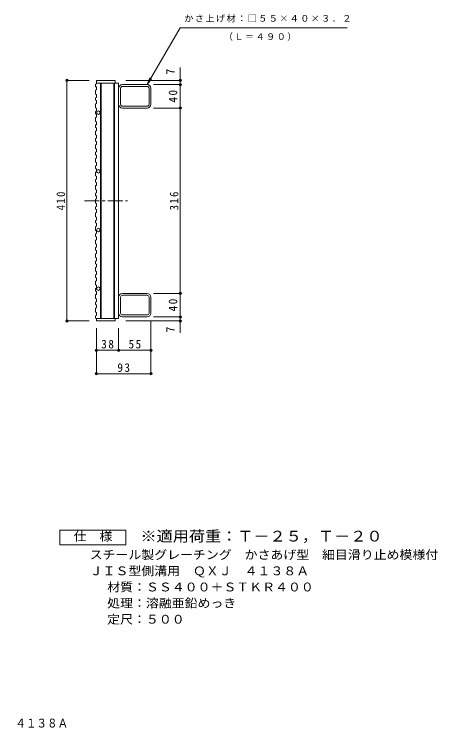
# Model space of a CAD drawing. Units: millimetres, scale not verified. Extents: x -614 to 829, y -688 to 596.
# Drawn here: x 108 to 829, y -688 to 531 of the extents above; entities that cross this region are included whole.
import ezdxf
from ezdxf.enums import TextEntityAlignment as Align

# ---------------------------------------------------------------- set-up
doc = ezdxf.new("R2010")
doc.units = ezdxf.units.MM
doc.header["$LTSCALE"] = 5
doc.header["$PDMODE"] = 32
doc.header["$PDSIZE"] = 4
doc.linetypes.add('CHAIN1', pattern=[8, 5, -1, 1, -1])
for name, color, linetype, lineweight in [('A-1_ピット', 2, 'Continuous', 9), ('A-2_蓋', 3, 'Continuous', 9), ('A-4_寸法', 7, 'Continuous', 9), ('A-5_仕様文', 7, 'Continuous', 9), ('F-4_F-4ﾚｲﾔ', 2, 'Continuous', 9)]:
    doc.layers.add(name, color=color, linetype=linetype, lineweight=lineweight)
doc.layers.add('F-5_F-5ﾚｲﾔ', color=2, linetype='Continuous')
doc.styles.add('ＭＳ ゴシック', font='')
doc.styles.get('ＭＳ ゴシック').set_extended_font_data('MS Gothic')

msp = doc.modelspace()

# ---------------------------------------------------------------- linework, layer by layer
at = {"layer": 'A-1_ピット'}
for p, q in [((288.704, 377.711), (288.704, 404.911)), ((334.104, 411.311), (291.904, 411.311)), ((334.104, 408.111), (291.904, 408.111)), ((337.304, 377.711), (337.304, 404.911)), ((340.504, 377.711), (340.504, 404.911)), ((291.904, 374.511), (334.104, 374.511)), ((334.104, 371.311), (291.904, 371.311)), ((288.704, 48.911), (288.704, 21.711)), ((334.104, 55.311), (291.904, 55.311)), ((291.904, 52.111), (334.104, 52.111)), ((337.304, 48.911), (337.304, 21.711)), ((340.504, 48.911), (340.504, 21.711)), ((334.104, 18.511), (291.904, 18.511)), ((334.104, 15.311), (291.904, 15.311))]:
    msp.add_line(p, q, dxfattribs=at)
for centre, radius, start, end in [((291.904, 404.911), 6.4, 90, 180), ((291.904, 404.911), 3.2, 90, 180), ((334.104, 404.911), 6.4, 0, 90), ((334.104, 404.911), 3.2, 0, 90), ((291.904, 377.711), 6.4, 180, 270), ((291.904, 377.711), 3.2, 180, 270), ((334.104, 377.711), 6.4, 270, 0), ((334.104, 377.711), 3.2, 270, 0), ((291.904, 48.911), 6.4, 90, 180), ((291.904, 48.911), 3.2, 90, 180), ((334.104, 48.911), 6.4, 0, 90), ((334.104, 48.911), 3.2, 0, 90), ((291.904, 21.711), 6.4, 180, 270), ((291.904, 21.711), 3.2, 180, 270), ((334.104, 21.711), 3.2, 270, 0), ((334.104, 21.711), 6.4, 270, 0)]:
    msp.add_arc(centre, radius, start, end, dxfattribs=at)
at = {"layer": 'A-2_蓋'}
for p, q in [((247.504, 418.311), (247.504, 412.668)), ((247.504, 418.311), (279.504, 418.311)), ((279.504, 418.311), (279.504, 413.811)), ((246.004, 412.157), (247.504, 412.668)), ((247.504, 413.811), (285.504, 413.811)), ((254.504, 413.811), (254.504, 12.812)), ((255.504, 413.811), (255.504, 12.812)), ((277.504, 413.811), (277.504, 12.812)), ((278.504, 413.811), (278.504, 12.812)), ((285.504, 413.811), (285.504, 12.812)), ((246.004, 401.614), (247.504, 402.125)), ((247.504, 394.555), (247.504, 389.442)), ((246.004, 388.93), (247.504, 389.442)), ((246.004, 378.387), (247.504, 378.899)), ((246.004, 365.704), (247.504, 366.215)), ((247.504, 371.329), (247.504, 366.215)), ((246.004, 355.161), (247.504, 355.672)), ((246.004, 342.478), (247.504, 342.989)), ((247.504, 348.102), (247.504, 342.989)), ((246.004, 331.934), (247.504, 332.446)), ((247.504, 337.559), (247.504, 332.446)), ((246.004, 319.251), (247.504, 319.762)), ((247.504, 324.876), (247.504, 319.762)), ((246.004, 308.708), (247.504, 309.219)), ((247.504, 314.333), (247.504, 309.219)), ((246.004, 296.025), (247.504, 296.536)), ((247.504, 301.649), (247.504, 296.536)), ((246.004, 285.482), (247.504, 285.993)), ((247.504, 291.106), (247.504, 285.993)), ((246.004, 272.799), (247.504, 273.31)), ((247.504, 278.423), (247.504, 273.31)), ((246.004, 262.255), (247.504, 262.767)), ((247.504, 267.88), (247.504, 262.767)), ((246.004, 249.572), (247.504, 250.083)), ((247.504, 255.197), (247.504, 250.083)), ((247.504, 244.654), (247.504, 239.54)), ((246.004, 239.029), (247.504, 239.54)), ((247.504, 231.97), (247.504, 226.857)), ((246.004, 226.346), (247.504, 226.857)), ((247.504, 221.427), (247.504, 216.314)), ((246.004, 215.803), (247.504, 216.314)), ((247.504, 208.744), (247.504, 203.631)), ((246.004, 203.119), (247.504, 203.631)), ((247.504, 198.201), (247.504, 193.088)), ((246.004, 192.576), (247.504, 193.088)), ((247.504, 185.518), (247.504, 180.404)), ((246.004, 179.893), (247.504, 180.404)), ((247.504, 174.974), (247.504, 169.861)), ((246.004, 169.35), (247.504, 169.861)), ((247.504, 162.291), (247.504, 157.178)), ((246.004, 156.667), (247.504, 157.178)), ((246.004, 146.123), (247.504, 146.635)), ((247.504, 151.748), (247.504, 146.635)), ((247.504, 139.065), (247.504, 133.952)), ((246.004, 133.44), (247.504, 133.952)), ((246.004, 122.897), (247.504, 123.408)), ((247.504, 128.522), (247.504, 123.408)), ((246.004, 110.214), (247.504, 110.725)), ((247.504, 115.838), (247.504, 110.725)), ((246.004, 99.671), (247.504, 100.182)), ((247.504, 105.295), (247.504, 100.182)), ((246.004, 86.988), (247.504, 87.499)), ((247.504, 92.612), (247.504, 87.499)), ((246.004, 76.444), (247.504, 76.956)), ((247.504, 82.069), (247.504, 76.956)), ((246.004, 63.761), (247.504, 64.273)), ((247.504, 69.386), (247.504, 64.273)), ((246.004, 53.218), (247.504, 53.729)), ((247.504, 58.843), (247.504, 53.729)), ((246.004, 40.535), (247.504, 41.046)), ((247.504, 46.16), (247.504, 41.046)), ((246.004, 29.992), (247.504, 30.503)), ((247.504, 35.616), (247.504, 30.503)), ((246.004, 17.309), (247.504, 17.82)), ((247.504, 22.933), (247.504, 17.82)), ((247.504, 12.812), (285.504, 12.812)), ((247.504, 12.812), (247.504, 8.312)), ((279.504, 12.812), (279.504, 8.312)), ((247.504, 8.312), (279.504, 8.312))]:
    msp.add_line(p, q, dxfattribs=at)
at = {"layer": 'A-2_蓋', "linetype": 'CHAIN1'}
msp.add_line((227.357, 213.312), (300.682, 213.312), dxfattribs=at)
at = {"layer": 'A-2_蓋'}
for points in [[(246.004, 412.157), (246.004, 407.75), (247.504, 407.238), (247.504, 402.125)], [(246.004, 401.614), (246.004, 395.066), (247.504, 394.555)], [(246.004, 388.93), (246.004, 384.523), (247.504, 384.012), (247.504, 378.899)], [(246.004, 378.387), (246.004, 371.84), (247.504, 371.329)], [(246.004, 365.704), (246.004, 361.297), (247.504, 360.785), (247.504, 355.672)], [(246.004, 355.161), (246.004, 348.613), (247.504, 348.102)], [(246.004, 342.478), (246.004, 338.07), (247.504, 337.559)], [(246.004, 331.934), (246.004, 325.387), (247.504, 324.876)], [(246.004, 319.251), (246.004, 314.844), (247.504, 314.333)], [(246.004, 308.708), (246.004, 302.161), (247.504, 301.649)], [(246.004, 296.025), (246.004, 291.617), (247.504, 291.106)], [(246.004, 285.482), (246.004, 278.934), (247.504, 278.423)], [(246.004, 272.799), (246.004, 268.391), (247.504, 267.88)], [(246.004, 262.255), (246.004, 255.708), (247.504, 255.197)], [(246.004, 249.572), (246.004, 245.165), (247.504, 244.654)], [(246.004, 239.029), (246.004, 232.482), (247.504, 231.97)], [(246.004, 226.346), (246.004, 221.938), (247.504, 221.427)], [(246.004, 215.803), (246.004, 209.255), (247.504, 208.744)], [(246.004, 203.119), (246.004, 198.712), (247.504, 198.201)], [(246.004, 192.576), (246.004, 186.029), (247.504, 185.518)], [(246.004, 179.893), (246.004, 175.486), (247.504, 174.974)], [(246.004, 169.35), (246.004, 162.802), (247.504, 162.291)], [(246.004, 156.667), (246.004, 152.259), (247.504, 151.748)], [(246.004, 146.123), (246.004, 139.576), (247.504, 139.065)], [(246.004, 133.44), (246.004, 129.033), (247.504, 128.522)], [(246.004, 122.897), (246.004, 116.35), (247.504, 115.838)], [(246.004, 110.214), (246.004, 105.806), (247.504, 105.295)], [(246.004, 99.671), (246.004, 93.123), (247.504, 92.612)], [(246.004, 86.988), (246.004, 82.58), (247.504, 82.069)], [(246.004, 76.444), (246.004, 69.897), (247.504, 69.386)], [(246.004, 63.761), (246.004, 59.354), (247.504, 58.843)], [(246.004, 53.218), (246.004, 46.671), (247.504, 46.16)], [(246.004, 40.535), (246.004, 36.128), (247.504, 35.616)], [(246.004, 29.992), (246.004, 23.444), (247.504, 22.933)], [(246.004, 17.309), (246.004, 13.323), (247.504, 12.812)]]:
    msp.add_lwpolyline(points, dxfattribs=at)
for centre in [(251.004, 363.312), (251.004, 263.311), (251.004, 163.311), (251.004, 63.311)]:
    msp.add_circle(centre, 3, dxfattribs=at)
at = {"layer": 'A-4_寸法'}
for p, q in [((390.504, -11.889), (390.504, 440.731)), ((235.004, 418.311), (196.004, 418.311)), ((197.504, 8.311), (197.504, 418.311)), ((298.004, 418.311), (392.004, 418.311)), ((344.604, 411.311), (392.004, 411.311)), ((344.604, 371.311), (392.004, 371.311)), ((344.604, 55.311), (392.004, 55.311)), ((344.604, 15.311), (392.004, 15.311)), ((235.004, 8.311), (196.004, 8.311)), ((298.004, 8.311), (392.004, 8.311)), ((340.504, 9.211), (340.504, -83.189)), ((247.504, -4.189), (247.504, -83.189)), ((285.504, -4.189), (285.504, -43.189)), ((247.504, -41.689), (340.504, -41.689)), ((247.504, -81.689), (340.504, -81.689))]:
    msp.add_line(p, q, dxfattribs=at)
for p in [(197.504, 418.311), (390.504, 418.311), (390.504, 411.311), (390.504, 371.311), (390.504, 55.311), (390.504, 15.311), (197.504, 8.311), (390.504, 8.311), (247.504, -41.689), (285.504, -41.689), (340.504, -41.689), (247.504, -81.689), (340.504, -81.689)]:
    msp.add_point(p, dxfattribs=at)
at = {"layer": 'A-5_仕様文'}
for q in [(338.887, 422.86), (341.713, 421.228)]:
    msp.add_line((334.104, 411.311), q, dxfattribs=at)
msp.add_lwpolyline([(334.104, 411.311), (390.106, 508.311), (674.781, 508.311)], dxfattribs=at)
at = {"layer": 'F-4_F-4ﾚｲﾔ'}
msp.add_lwpolyline([(185.118, -373.173), (185.118, -348.173), (297.618, -348.173), (297.618, -373.173)], close=True, dxfattribs=at)

# ---------------------------------------------------------------- texts
at = {"layer": 'A-4_寸法', "color": 2, "style": 'ＭＳ ゴシック'}
for p in [(385.504, 428.389), (385.504, -11.297)]:
    msp.add_text('7', height=14.66, rotation=90, dxfattribs=at).set_placement(p, align=Align.BOTTOM_LEFT)
at = {"layer": 'A-4_寸法', "color": 2, "char_height": 14.66, "attachment_point": 7, "rotation": 90, "style": 'ＭＳ ゴシック'}
for s, insert in [('\\T1.27;\\W0.95;40', (385.504, 380.686)), ('\\T1.27;\\W0.9;410', (194.504, 197.061)), ('\\T1.27;\\W0.9;316', (387.504, 197.061)), ('\\T1.27;\\W0.95;40', (385.504, 24.686))]:
    msp.add_mtext(s, dxfattribs=dict(at, insert=insert))
at = {"layer": 'A-4_寸法', "color": 2, "char_height": 14.66, "attachment_point": 7, "style": 'ＭＳ ゴシック'}
for s, insert in [('\\T1.27;\\W0.95;38', (255.879, -38.689)), ('\\T1.27;\\W0.95;55', (302.379, -38.689)), ('\\T1.27;\\W0.95;93', (283.379, -78.689))]:
    msp.add_mtext(s, dxfattribs=dict(at, insert=insert))
at = {"layer": 'A-5_仕様文', "char_height": 11, "attachment_point": 7, "style": 'ＭＳ ゴシック'}
for s, insert in [('\\T1.17;かさ上げ材：□５５×４０×３．２', (397.281, 517.359)), ('\\T1.17;（Ｌ＝４９０）', (464.776, 486.022))]:
    msp.add_mtext(s, dxfattribs=dict(at, insert=insert))
at = {"layer": 'F-4_F-4ﾚｲﾔ', "style": 'ＭＳ ゴシック', "width": 1.1}
for s, p in [('仕\u3000様', (208.868, -370.673)), ('スチール製グレーチング\u3000かさあげ型\u3000細目滑り止め模様付', (236.162, -402.133)), ('ＪＩＳ型側溝用\u3000ＱＸＪ\u3000４１３８Ａ', (236.162, -429.634)), ('材質：ＳＳ４００＋ＳＴＫＲ４００', (266.019, -457.132)), ('処理：溶融亜鉛めっき', (266.019, -484.633)), ('定尺：５００', (266.019, -512.134))]:
    msp.add_text(s, height=14.66, dxfattribs=at).set_placement(p, align=Align.BOTTOM_LEFT)
at = {"layer": 'F-5_F-5ﾚｲﾔ', "color": 3, "style": 'ＭＳ ゴシック', "width": 1.1}
msp.add_text('※適用荷重：Ｔ－２５，Ｔ－２０', height=18.33, dxfattribs=at).set_placement((322.618, -373.173), align=Align.BOTTOM_LEFT)
at = {"layer": 'F-5_F-5ﾚｲﾔ', "style": 'ＭＳ ゴシック', "width": 0.9}
msp.add_text('ＪＩＳ型側溝用\u3000\u3000ＱＸＪ\u3000４１３８Ａ', height=14.66, dxfattribs=at).set_placement((-124.451, -689.209), align=Align.BOTTOM_LEFT)

doc.saveas('drawing.dxf')
